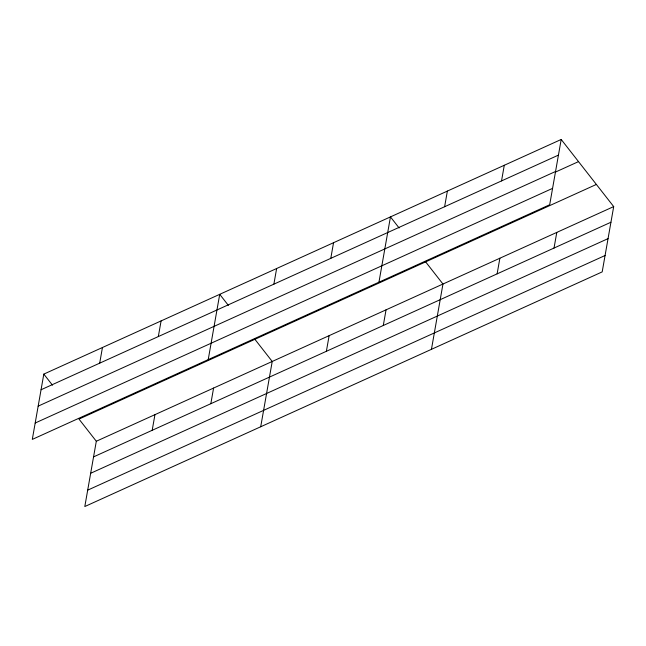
<?xml version="1.0" encoding="UTF-8"?>
<svg xmlns="http://www.w3.org/2000/svg" width="646" height="646" viewBox="0 0 646 646"><rect width="100%" height="100%" fill="white"/><g stroke="black" fill="none" stroke-linecap="round" stroke-linejoin="round"><path stroke-width="0.97" d="M43.815 374.107L32.3 439.401L549.689 204.75L561.196 139.463L43.815 374.107L52.479 385.186M99.694 363.157L102.448 347.516M596.371 184.441L78.99 419.092L96.311 441.25L84.804 506.537L602.185 271.893L613.7 206.599L561.196 139.463M158.327 336.566L161.088 320.925M152.19 430.293L154.951 414.651M208.214 359.62L219.721 294.326L228.385 305.405M210.83 403.702L213.592 388.06M273.88 284.159L276.633 268.518M260.709 426.756L272.224 361.461L254.904 339.311M330.792 258.352L333.546 242.702M326.375 351.295L329.137 335.654M378.952 282.189L390.459 216.895L399.123 227.973M383.288 325.487L386.05 309.846M444.618 206.728L447.371 191.079M431.447 349.325L442.962 284.03L425.641 261.872M501.53 180.912L504.284 165.271M497.113 273.864L499.875 258.222M554.026 248.048L556.787 232.407M41.053 389.756L558.443 155.105M38.162 406.14L555.552 171.489M555.576 172.022L578.525 161.613M35.191 423.017L552.572 188.366M96.311 441.25L613.7 206.599M93.557 456.892L610.938 222.24M90.666 473.276L608.056 238.624M87.686 490.152L605.076 255.509"/></g></svg>
